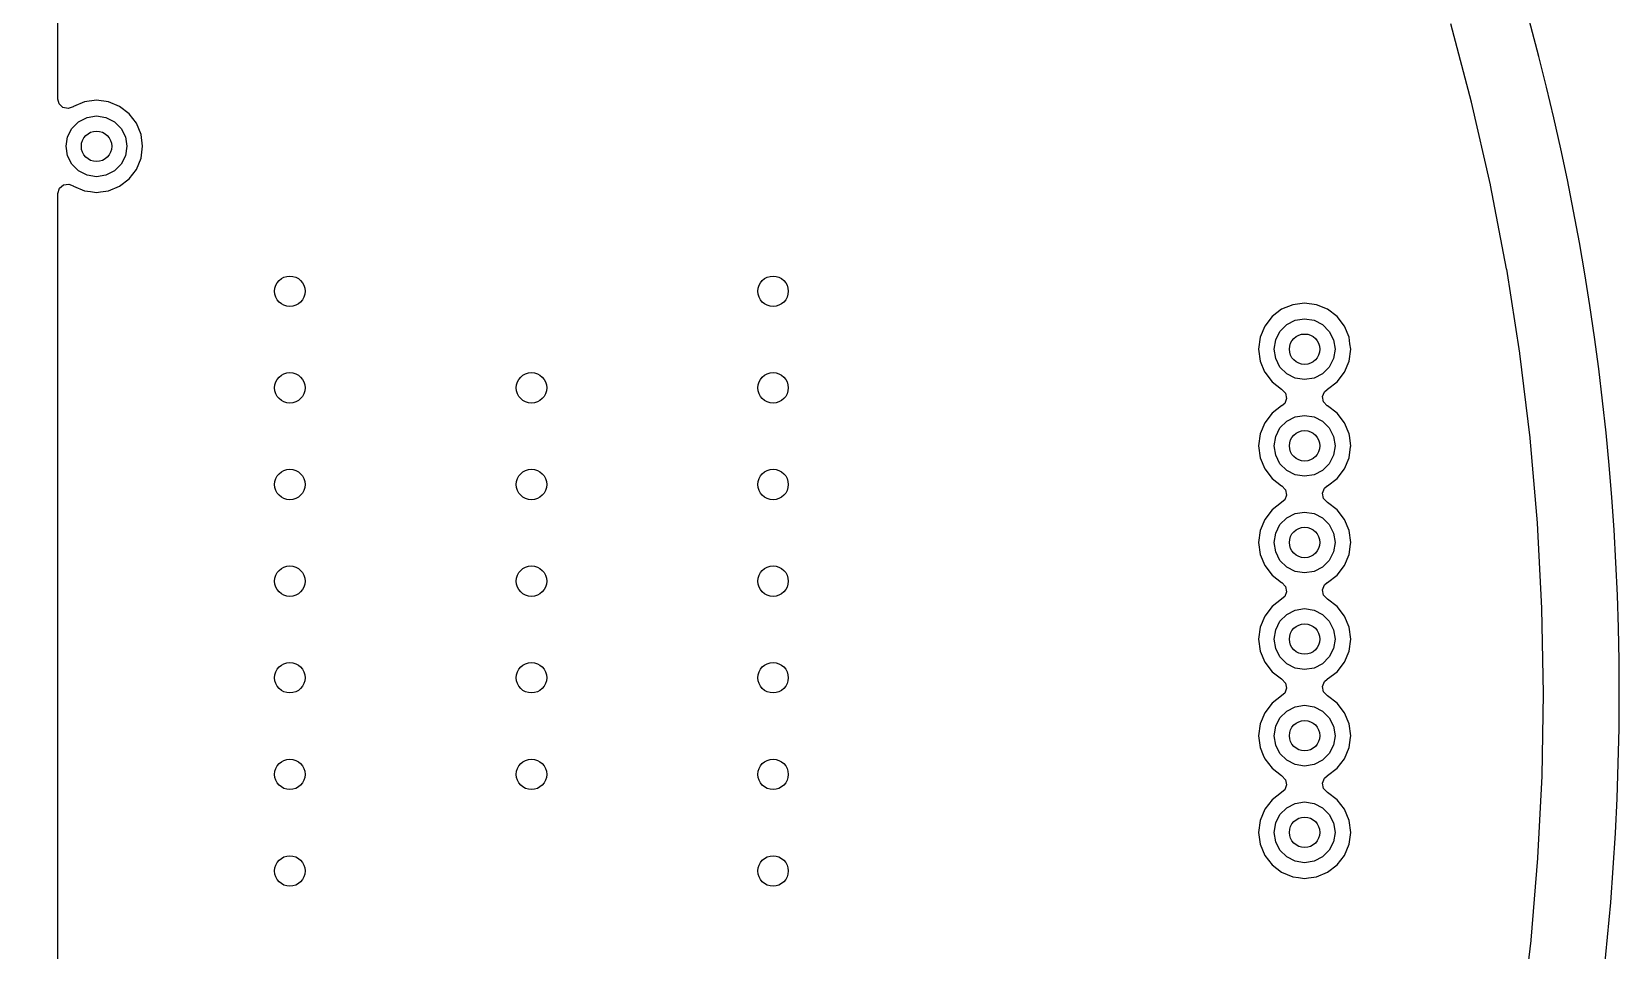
# Model space of a CAD drawing. Extents: x 116 to 183, y -128 to -37.6.
# Drawn here: x 162.09 to 182.95, y -74.45 to -62.37 of the extents above; entities that cross this region are included whole.
import ezdxf

# ---------------------------------------------------------------- set-up
doc = ezdxf.new("R2010")
doc.units = 0
doc.layers.add('BLACK', color=7, linetype='CONTINUOUS')

msp = doc.modelspace()

# ---------------------------------------------------------------- linework, layer by layer
at = {"layer": 'BLACK', "linetype": 'CONTINUOUS'}
for p, q in [((162.433, -62.484), (162.433, -55.108092)), ((180.732629, -62.265968), (181.00508, -63.294597)), ((162.433, -63.26244), (162.433, -62.484)), ((162.44888, -63.323153), (162.433, -63.26244)), ((162.498868, -63.371969), (162.44888, -63.323153)), ((162.567312, -63.38601), (162.498868, -63.371969)), ((162.632482, -63.360819), (162.567312, -63.38601)), ((162.638156, -63.356465), (162.632482, -63.360819)), ((162.784237, -63.295956), (162.638156, -63.356465)), ((162.784239, -63.295955), (162.784237, -63.295956)), ((162.940999, -63.275318), (162.784239, -63.295955)), ((162.941001, -63.275318), (162.940999, -63.275318)), ((163.09776, -63.295955), (162.941001, -63.275318)), ((163.097762, -63.295956), (163.09776, -63.295955)), ((163.243841, -63.356464), (163.097762, -63.295956)), ((163.369282, -63.452718), (163.243841, -63.356464)), ((181.00508, -63.294597), (181.006104, -63.298753)), ((181.006104, -63.298753), (181.254802, -64.388374)), ((162.617393, -63.645886), (162.705886, -63.557393)), ((162.705886, -63.557393), (162.817393, -63.500577)), ((162.817393, -63.500577), (162.941, -63.481)), ((162.941, -63.481), (163.064607, -63.500577)), ((163.064607, -63.500577), (163.176114, -63.557393)), ((163.176114, -63.557393), (163.264607, -63.645886)), ((163.465536, -63.578159), (163.369282, -63.452718)), ((163.526044, -63.724238), (163.465536, -63.578159)), ((162.541, -63.881), (162.560577, -63.757393)), ((162.560577, -63.757393), (162.617393, -63.645886)), ((163.264607, -63.645886), (163.321423, -63.757393)), ((163.321423, -63.757393), (163.341, -63.881)), ((163.546682, -63.881), (163.526044, -63.724238)), ((162.560577, -64.004607), (162.541, -63.881)), ((162.617393, -64.116114), (162.560577, -64.004607)), ((163.321423, -64.004607), (163.264607, -64.116114)), ((163.341, -63.881), (163.321423, -64.004607)), ((163.465536, -64.183841), (163.526044, -64.037762)), ((163.526044, -64.037762), (163.546682, -63.881)), ((162.705886, -64.204607), (162.617393, -64.116114)), ((162.817393, -64.261423), (162.705886, -64.204607)), ((163.176114, -64.204607), (163.064607, -64.261423)), ((163.264607, -64.116114), (163.176114, -64.204607)), ((163.369282, -64.309282), (163.465536, -64.183841)), ((162.433, -64.499559), (162.452685, -64.43252)), ((162.452685, -64.43252), (162.505489, -64.386765)), ((162.505489, -64.386765), (162.574647, -64.376821)), ((162.574647, -64.376821), (162.632486, -64.401183)), ((162.632486, -64.401183), (162.638159, -64.405536)), ((162.638159, -64.405536), (162.784238, -64.466044)), ((162.941, -64.281), (162.817393, -64.261423)), ((163.064607, -64.261423), (162.941, -64.281)), ((163.097762, -64.466044), (163.243841, -64.405536)), ((163.243841, -64.405536), (163.369282, -64.309282)), ((181.254802, -64.388374), (181.255682, -64.392563)), ((181.255682, -64.392563), (181.466619, -65.490093)), ((162.433, -79.501998), (162.433, -64.499559)), ((162.784238, -64.466044), (162.862619, -64.476363)), ((162.862619, -64.476363), (162.940999, -64.486682)), ((162.940999, -64.486682), (162.941, -64.486682)), ((162.941, -64.486682), (162.941001, -64.486682)), ((162.941001, -64.486682), (162.993254, -64.479802)), ((162.993254, -64.479802), (163.097762, -64.466044)), ((181.466619, -65.490093), (181.467355, -65.494311)), ((181.467355, -65.494311), (181.64029, -66.598515)), ((178.387718, -66.119718), (178.291463, -66.24516)), ((178.51316, -66.023463), (178.387718, -66.119718)), ((178.659237, -65.962956), (178.51316, -66.023463)), ((178.659239, -65.962955), (178.659237, -65.962956)), ((178.815999, -65.942318), (178.659239, -65.962955)), ((178.816001, -65.942318), (178.815999, -65.942318)), ((178.97276, -65.962955), (178.816001, -65.942318)), ((178.972762, -65.962956), (178.97276, -65.962955)), ((179.116697, -66.022576), (178.972762, -65.962956)), ((179.118841, -66.023464), (179.116697, -66.022576)), ((179.244282, -66.119718), (179.118841, -66.023464)), ((179.340536, -66.245159), (179.244282, -66.119718)), ((178.291463, -66.24516), (178.230956, -66.391237)), ((178.435577, -66.424393), (178.492393, -66.312886)), ((178.492393, -66.312886), (178.580886, -66.224393)), ((178.580886, -66.224393), (178.692393, -66.167577)), ((178.692393, -66.167577), (178.816, -66.148)), ((178.816, -66.148), (178.939607, -66.167577)), ((178.939607, -66.167577), (179.051114, -66.224393)), ((179.051114, -66.224393), (179.139607, -66.312886)), ((179.139607, -66.312886), (179.196423, -66.424393)), ((179.401044, -66.391238), (179.340536, -66.245159)), ((178.230955, -66.391239), (178.210318, -66.547998)), ((178.230956, -66.391237), (178.230955, -66.391239)), ((178.416, -66.548), (178.435577, -66.424393)), ((179.196423, -66.424393), (179.216, -66.548)), ((179.401044, -66.391239), (179.401044, -66.391238)), ((179.412072, -66.475008), (179.401044, -66.391239)), ((179.421682, -66.548), (179.412072, -66.475008)), ((178.210318, -66.547998), (178.210318, -66.548001)), ((178.210318, -66.548001), (178.230955, -66.70476)), ((178.230955, -66.70476), (178.230956, -66.704762)), ((178.230956, -66.704762), (178.289858, -66.846965)), ((178.435577, -66.671607), (178.416, -66.548)), ((178.492393, -66.783114), (178.435577, -66.671607)), ((179.196423, -66.671607), (179.139607, -66.783114)), ((179.216, -66.548), (179.196423, -66.671607)), ((179.340536, -66.850841), (179.401044, -66.704762)), ((179.401044, -66.704762), (179.421682, -66.548)), ((181.64029, -66.598515), (181.640879, -66.602755)), ((181.640879, -66.602755), (181.775597, -67.712262)), ((178.289858, -66.846965), (178.291464, -66.850841)), ((178.291464, -66.850841), (178.387718, -66.976282)), ((178.580886, -66.871607), (178.492393, -66.783114)), ((178.692393, -66.928423), (178.580886, -66.871607)), ((178.816, -66.948), (178.692393, -66.928423)), ((178.939607, -66.928423), (178.816, -66.948)), ((179.051114, -66.871607), (178.939607, -66.928423)), ((179.139607, -66.783114), (179.051114, -66.871607)), ((179.244282, -66.976282), (179.340536, -66.850841)), ((178.387718, -66.976282), (178.513159, -67.072536)), ((178.513159, -67.072536), (178.513166, -67.072541)), ((178.513166, -67.072541), (178.518487, -67.075613)), ((178.518487, -67.075613), (178.566703, -67.126179)), ((178.566703, -67.126179), (178.579927, -67.194786)), ((179.052072, -67.171218), (179.078037, -67.106352)), ((179.065298, -67.239825), (179.052072, -67.171218)), ((179.078037, -67.106352), (179.113515, -67.07561)), ((179.113515, -67.07561), (179.118828, -67.072541)), ((179.118828, -67.072541), (179.118841, -67.072536)), ((179.118841, -67.072536), (179.244282, -66.976282)), ((178.513166, -67.293458), (178.387718, -67.389718)), ((178.518487, -67.290387), (178.513166, -67.293458)), ((178.553959, -67.259651), (178.518487, -67.290387)), ((178.579927, -67.194786), (178.553959, -67.259651)), ((179.113515, -67.29039), (179.065298, -67.239825)), ((179.118834, -67.293461), (179.113515, -67.29039)), ((179.118841, -67.293464), (179.118834, -67.293461)), ((179.244282, -67.389718), (179.118841, -67.293464)), ((178.291463, -67.51516), (178.230956, -67.661237)), ((178.387718, -67.389718), (178.291463, -67.51516)), ((178.435577, -67.694393), (178.492393, -67.582886)), ((178.492393, -67.582886), (178.580886, -67.494393)), ((178.580886, -67.494393), (178.692393, -67.437577)), ((178.692393, -67.437577), (178.816, -67.418)), ((178.816, -67.418), (178.939607, -67.437577)), ((178.939607, -67.437577), (179.051114, -67.494393)), ((179.051114, -67.494393), (179.139607, -67.582886)), ((179.139607, -67.582886), (179.196423, -67.694393)), ((179.340536, -67.515159), (179.244282, -67.389718)), ((179.401044, -67.661238), (179.340536, -67.515159)), ((178.230955, -67.661239), (178.210318, -67.817998)), ((178.230956, -67.661237), (178.230955, -67.661239)), ((178.416, -67.818), (178.435577, -67.694393)), ((179.196423, -67.694393), (179.216, -67.818)), ((179.403658, -67.681092), (179.401044, -67.661238)), ((179.421682, -67.817998), (179.403658, -67.681092)), ((181.775597, -67.712262), (181.776039, -67.716519)), ((181.776039, -67.716519), (181.872378, -68.829966)), ((178.210318, -67.817998), (178.210318, -67.818001)), ((178.210318, -67.818001), (178.230955, -67.97476)), ((178.230955, -67.97476), (178.230956, -67.974762)), ((178.230956, -67.974762), (178.291464, -68.120841)), ((178.435577, -67.941607), (178.416, -67.818)), ((178.492393, -68.053114), (178.435577, -67.941607)), ((179.196423, -67.941607), (179.139607, -68.053114)), ((179.216, -67.818), (179.196423, -67.941607)), ((179.340536, -68.120841), (179.401044, -67.974762)), ((179.401044, -67.974762), (179.419921, -67.831375)), ((179.419921, -67.831375), (179.421682, -67.818001)), ((179.421682, -67.818001), (179.421682, -67.817998)), ((178.291464, -68.120841), (178.387718, -68.246282)), ((178.580886, -68.141607), (178.492393, -68.053114)), ((178.692393, -68.198423), (178.580886, -68.141607)), ((178.816, -68.218), (178.692393, -68.198423)), ((178.939607, -68.198423), (178.816, -68.218)), ((179.051114, -68.141607), (178.939607, -68.198423)), ((179.139607, -68.053114), (179.051114, -68.141607)), ((179.244282, -68.246282), (179.340536, -68.120841)), ((178.387718, -68.246282), (178.513159, -68.342536)), ((178.513159, -68.342536), (178.513166, -68.342541)), ((178.513166, -68.342541), (178.518487, -68.345613)), ((178.518487, -68.345613), (178.566703, -68.396179)), ((178.566703, -68.396179), (178.579927, -68.464786)), ((179.052072, -68.441218), (179.078037, -68.376352)), ((179.078037, -68.376352), (179.113515, -68.34561)), ((179.113515, -68.34561), (179.118828, -68.342541)), ((179.118828, -68.342541), (179.118841, -68.342536)), ((179.118841, -68.342536), (179.244282, -68.246282)), ((178.513166, -68.563458), (178.387718, -68.659718)), ((178.518487, -68.560387), (178.513166, -68.563458)), ((178.553959, -68.529651), (178.518487, -68.560387)), ((178.579927, -68.464786), (178.553959, -68.529651)), ((179.065298, -68.509825), (179.052072, -68.441218)), ((179.113515, -68.56039), (179.065298, -68.509825)), ((179.118834, -68.563461), (179.113515, -68.56039)), ((179.118841, -68.563464), (179.118834, -68.563461)), ((179.244282, -68.659718), (179.118841, -68.563464)), ((178.291463, -68.78516), (178.230956, -68.931237)), ((178.387718, -68.659718), (178.291463, -68.78516)), ((178.492393, -68.852886), (178.580886, -68.764393)), ((178.580886, -68.764393), (178.692393, -68.707577)), ((178.692393, -68.707577), (178.816, -68.688)), ((178.816, -68.688), (178.939607, -68.707577)), ((178.939607, -68.707577), (179.051114, -68.764393)), ((179.051114, -68.764393), (179.139607, -68.852886)), ((179.340536, -68.785159), (179.244282, -68.659718)), ((179.401044, -68.931238), (179.340536, -68.785159)), ((181.872378, -68.829966), (181.872674, -68.834237)), ((181.872674, -68.834237), (181.930525, -69.950393)), ((178.230955, -68.931239), (178.210318, -69.087998)), ((178.230956, -68.931237), (178.230955, -68.931239)), ((178.416, -69.088), (178.435577, -68.964393)), ((178.435577, -68.964393), (178.492393, -68.852886)), ((179.139607, -68.852886), (179.196423, -68.964393)), ((179.196423, -68.964393), (179.216, -69.088)), ((179.401044, -68.931239), (179.401044, -68.931238)), ((179.421682, -69.087998), (179.401044, -68.931239)), ((178.210318, -69.087998), (178.210318, -69.088001)), ((178.210318, -69.088001), (178.230955, -69.24476)), ((178.230955, -69.24476), (178.230956, -69.244762)), ((178.230956, -69.244762), (178.291464, -69.390841)), ((178.435577, -69.211607), (178.416, -69.088)), ((178.492393, -69.323114), (178.435577, -69.211607)), ((179.196423, -69.211607), (179.139607, -69.323114)), ((179.216, -69.088), (179.196423, -69.211607)), ((179.340536, -69.390841), (179.401044, -69.244762)), ((179.401044, -69.244762), (179.418538, -69.111883)), ((179.418538, -69.111883), (179.421682, -69.088001)), ((179.421682, -69.088001), (179.421682, -69.087998)), ((178.291464, -69.390841), (178.387718, -69.516282)), ((178.580886, -69.411607), (178.492393, -69.323114)), ((178.692393, -69.468423), (178.580886, -69.411607)), ((179.051114, -69.411607), (178.939607, -69.468423)), ((179.139607, -69.323114), (179.051114, -69.411607)), ((179.244282, -69.516282), (179.340536, -69.390841)), ((178.387718, -69.516282), (178.513159, -69.612536)), ((178.513159, -69.612536), (178.513166, -69.612541)), ((178.513166, -69.612541), (178.518487, -69.615613)), ((178.518487, -69.615613), (178.566703, -69.666179)), ((178.566703, -69.666179), (178.579927, -69.734786)), ((178.816, -69.488), (178.692393, -69.468423)), ((178.939607, -69.468423), (178.816, -69.488)), ((179.052072, -69.711218), (179.078037, -69.646352)), ((179.078037, -69.646352), (179.113515, -69.61561)), ((179.113515, -69.61561), (179.118828, -69.612541)), ((179.118828, -69.612541), (179.118841, -69.612536)), ((179.118841, -69.612536), (179.244282, -69.516282)), ((178.513166, -69.833458), (178.387718, -69.929718)), ((178.518487, -69.830387), (178.513166, -69.833458)), ((178.553959, -69.799651), (178.518487, -69.830387)), ((178.579927, -69.734786), (178.553959, -69.799651)), ((179.065298, -69.779825), (179.052072, -69.711218)), ((179.113515, -69.83039), (179.065298, -69.779825)), ((179.118834, -69.833461), (179.113515, -69.83039)), ((179.118841, -69.833464), (179.118834, -69.833461)), ((179.244282, -69.929718), (179.118841, -69.833464)), ((178.291463, -70.05516), (178.230956, -70.201237)), ((178.387718, -69.929718), (178.291463, -70.05516)), ((178.492393, -70.122886), (178.580886, -70.034393)), ((178.580886, -70.034393), (178.692393, -69.977577)), ((178.692393, -69.977577), (178.816, -69.958)), ((178.816, -69.958), (178.939607, -69.977577)), ((178.939607, -69.977577), (179.051114, -70.034393)), ((179.051114, -70.034393), (179.139607, -70.122886)), ((179.340536, -70.055159), (179.244282, -69.929718)), ((179.401044, -70.201238), (179.340536, -70.055159)), ((181.930525, -69.950393), (181.930673, -69.954671)), ((181.930673, -69.954671), (181.949965, -71.072201)), ((178.230955, -70.201239), (178.210318, -70.357998)), ((178.230956, -70.201237), (178.230955, -70.201239)), ((178.416, -70.358), (178.435577, -70.234393)), ((178.435577, -70.234393), (178.492393, -70.122886)), ((179.139607, -70.122886), (179.196423, -70.234393)), ((179.196423, -70.234393), (179.216, -70.358)), ((179.421682, -70.358), (179.401044, -70.201238)), ((178.210318, -70.357998), (178.210318, -70.358001)), ((178.210318, -70.358001), (178.230955, -70.51476)), ((178.435577, -70.481607), (178.416, -70.358)), ((178.492393, -70.593114), (178.435577, -70.481607)), ((179.196423, -70.481607), (179.139607, -70.593114)), ((179.216, -70.358), (179.196423, -70.481607)), ((179.401044, -70.514762), (179.421682, -70.358)), ((178.230955, -70.51476), (178.230956, -70.514762)), ((178.230956, -70.514762), (178.291464, -70.660841)), ((178.291464, -70.660841), (178.387718, -70.786282)), ((178.580886, -70.681607), (178.492393, -70.593114)), ((178.692393, -70.738423), (178.580886, -70.681607)), ((179.051114, -70.681607), (178.939607, -70.738423)), ((179.139607, -70.593114), (179.051114, -70.681607)), ((179.244282, -70.786282), (179.340536, -70.660841)), ((179.340536, -70.660841), (179.401044, -70.514762)), ((178.387718, -70.786282), (178.513159, -70.882536)), ((178.513159, -70.882536), (178.513166, -70.882541)), ((178.513166, -70.882541), (178.518487, -70.885613)), ((178.518487, -70.885613), (178.566703, -70.936179)), ((178.816, -70.758), (178.692393, -70.738423)), ((178.939607, -70.738423), (178.816, -70.758)), ((179.052072, -70.981218), (179.078037, -70.916352)), ((179.078037, -70.916352), (179.113515, -70.88561)), ((179.113515, -70.88561), (179.118828, -70.882541)), ((179.118828, -70.882541), (179.118841, -70.882536)), ((179.118841, -70.882536), (179.244282, -70.786282)), ((178.513166, -71.103458), (178.387718, -71.199718)), ((178.518487, -71.100387), (178.513166, -71.103458)), ((178.553959, -71.069651), (178.518487, -71.100387)), ((178.579927, -71.004786), (178.553959, -71.069651)), ((178.566703, -70.936179), (178.579927, -71.004786)), ((179.065298, -71.049825), (179.052072, -70.981218)), ((179.113515, -71.10039), (179.065298, -71.049825)), ((179.118834, -71.103461), (179.113515, -71.10039)), ((179.118841, -71.103464), (179.118834, -71.103461)), ((179.244282, -71.199718), (179.118841, -71.103464)), ((181.949966, -71.076405), (181.932018, -72.154289)), ((181.949965, -71.072201), (181.949966, -71.076405)), ((178.291463, -71.32516), (178.230956, -71.471237)), ((178.387718, -71.199718), (178.291463, -71.32516)), ((178.492393, -71.392886), (178.580886, -71.304393)), ((178.580886, -71.304393), (178.692393, -71.247577)), ((178.692393, -71.247577), (178.816, -71.228)), ((178.816, -71.228), (178.939607, -71.247577)), ((178.939607, -71.247577), (179.051114, -71.304393)), ((179.051114, -71.304393), (179.139607, -71.392886)), ((179.340536, -71.325159), (179.244282, -71.199718)), ((179.401044, -71.471238), (179.340536, -71.325159)), ((178.230955, -71.471239), (178.210318, -71.627998)), ((178.230956, -71.471237), (178.230955, -71.471239)), ((178.416, -71.628), (178.435577, -71.504393)), ((178.435577, -71.504393), (178.492393, -71.392886)), ((179.139607, -71.392886), (179.196423, -71.504393)), ((179.196423, -71.504393), (179.216, -71.628)), ((179.401044, -71.471239), (179.401044, -71.471238)), ((179.421682, -71.627998), (179.401044, -71.471239)), ((178.210318, -71.627998), (178.210318, -71.628001)), ((178.210318, -71.628001), (178.230955, -71.78476)), ((178.435577, -71.751607), (178.416, -71.628)), ((178.492393, -71.863114), (178.435577, -71.751607)), ((179.196423, -71.751607), (179.139607, -71.863114)), ((179.216, -71.628), (179.196423, -71.751607)), ((179.401044, -71.784762), (179.418761, -71.650189)), ((179.418761, -71.650189), (179.421682, -71.628001)), ((179.421682, -71.628001), (179.421682, -71.627998)), ((178.230955, -71.78476), (178.230956, -71.784762)), ((178.230956, -71.784762), (178.271232, -71.881998)), ((178.271232, -71.881998), (178.291464, -71.930841)), ((178.291464, -71.930841), (178.387718, -72.056282)), ((178.580886, -71.951607), (178.492393, -71.863114)), ((178.692393, -72.008423), (178.580886, -71.951607)), ((179.051114, -71.951607), (178.939607, -72.008423)), ((179.139607, -71.863114), (179.051114, -71.951607)), ((179.244282, -72.056282), (179.340536, -71.930841)), ((179.340536, -71.930841), (179.401044, -71.784762)), ((178.387718, -72.056282), (178.513159, -72.152536)), ((178.513159, -72.152536), (178.513166, -72.152541)), ((178.513166, -72.152541), (178.518487, -72.155613)), ((178.518487, -72.155613), (178.566703, -72.206179)), ((178.816, -72.028), (178.692393, -72.008423)), ((178.939607, -72.008423), (178.816, -72.028)), ((179.078037, -72.186352), (179.113515, -72.15561)), ((179.113515, -72.15561), (179.118828, -72.152541)), ((179.118828, -72.152541), (179.118841, -72.152536)), ((179.118841, -72.152536), (179.244282, -72.056282)), ((181.93188, -72.158416), (181.878055, -73.235092)), ((181.932018, -72.154289), (181.93188, -72.158416)), ((178.513166, -72.373458), (178.387718, -72.469718)), ((178.518487, -72.370387), (178.513166, -72.373458)), ((178.553959, -72.339651), (178.518487, -72.370387)), ((178.579927, -72.274786), (178.553959, -72.339651)), ((178.566703, -72.206179), (178.579927, -72.274786)), ((179.052072, -72.251218), (179.078037, -72.186352)), ((179.065298, -72.319825), (179.052072, -72.251218)), ((179.113515, -72.37039), (179.065298, -72.319825)), ((179.118834, -72.373461), (179.113515, -72.37039)), ((179.118841, -72.373464), (179.118834, -72.373461)), ((179.244282, -72.469718), (179.118841, -72.373464)), ((178.291463, -72.59516), (178.230956, -72.741237)), ((178.387718, -72.469718), (178.291463, -72.59516)), ((178.492393, -72.662886), (178.580886, -72.574393)), ((178.580886, -72.574393), (178.692393, -72.517577)), ((178.692393, -72.517577), (178.816, -72.498)), ((178.816, -72.498), (178.939607, -72.517577)), ((178.939607, -72.517577), (179.051114, -72.574393)), ((179.051114, -72.574393), (179.139607, -72.662886)), ((179.340536, -72.595159), (179.244282, -72.469718)), ((179.401044, -72.741238), (179.340536, -72.595159)), ((178.230955, -72.741239), (178.210318, -72.897998)), ((178.230956, -72.741237), (178.230955, -72.741239)), ((178.416, -72.898), (178.435577, -72.774393)), ((178.435577, -72.774393), (178.492393, -72.662886)), ((179.139607, -72.662886), (179.196423, -72.774393)), ((179.196423, -72.774393), (179.216, -72.898)), ((179.421682, -72.898), (179.401044, -72.741238)), ((178.210318, -72.897998), (178.210318, -72.898001)), ((178.210318, -72.898001), (178.230955, -73.05476)), ((178.435577, -73.021607), (178.416, -72.898)), ((179.216, -72.898), (179.196423, -73.021607)), ((179.401044, -73.054762), (179.421682, -72.898)), ((178.230955, -73.05476), (178.230956, -73.054762)), ((178.230956, -73.054762), (178.291464, -73.200841)), ((178.291464, -73.200841), (178.387718, -73.326282)), ((178.492393, -73.133114), (178.435577, -73.021607)), ((178.580886, -73.221607), (178.492393, -73.133114)), ((178.692393, -73.278423), (178.580886, -73.221607)), ((179.051114, -73.221607), (178.939607, -73.278423)), ((179.139607, -73.133114), (179.051114, -73.221607)), ((179.196423, -73.021607), (179.139607, -73.133114)), ((179.244282, -73.326282), (179.340536, -73.200841)), ((179.340536, -73.200841), (179.401044, -73.054762)), ((178.387718, -73.326282), (178.513159, -73.422536)), ((178.513159, -73.422536), (178.659238, -73.483044)), ((178.816, -73.298), (178.692393, -73.278423)), ((178.939607, -73.278423), (178.816, -73.298)), ((178.972762, -73.483044), (179.118841, -73.422536)), ((179.118841, -73.422536), (179.244282, -73.326282)), ((181.877781, -73.239212), (181.788133, -74.313569)), ((181.878055, -73.235092), (181.877781, -73.239212)), ((178.659238, -73.483044), (178.737619, -73.493363)), ((178.737619, -73.493363), (178.815999, -73.503682)), ((178.815999, -73.503682), (178.816, -73.503682)), ((178.816, -73.503682), (178.816001, -73.503682)), ((178.816001, -73.503682), (178.868254, -73.496802)), ((178.868254, -73.496802), (178.972762, -73.483044)), ((181.787721, -74.317678), (181.662354, -75.388441)), ((181.788133, -74.313569), (181.787721, -74.317678))]:
    msp.add_line(p, q, dxfattribs=at)
at = {"layer": 'BLACK'}
for centre in [(162.941, -63.881), (165.481, -65.786), (171.831, -65.786), (178.816, -66.548), (165.481, -67.056), (168.656, -67.056), (171.831, -67.056), (178.816, -67.818), (165.481, -68.326), (168.656, -68.326), (171.831, -68.326), (178.816, -69.088), (165.481, -69.596), (168.656, -69.596), (171.831, -69.596), (178.816, -70.358), (165.481, -70.866), (168.656, -70.866), (171.831, -70.866), (178.816, -71.628), (165.481, -72.136), (168.656, -72.136), (171.831, -72.136), (178.816, -72.898), (165.481, -73.406), (171.831, -73.406)]:
    msp.add_circle(centre, 0.2, dxfattribs=at)
for centre, radius, start, end in [((149.450502, -71.074296), 33.5, 0, 180), ((149.4505, -71.0743), 33.500002, -49.6070463, 0.0000068)]:
    msp.add_arc(centre, radius, start, end, dxfattribs=at)

doc.saveas('drawing.dxf')
